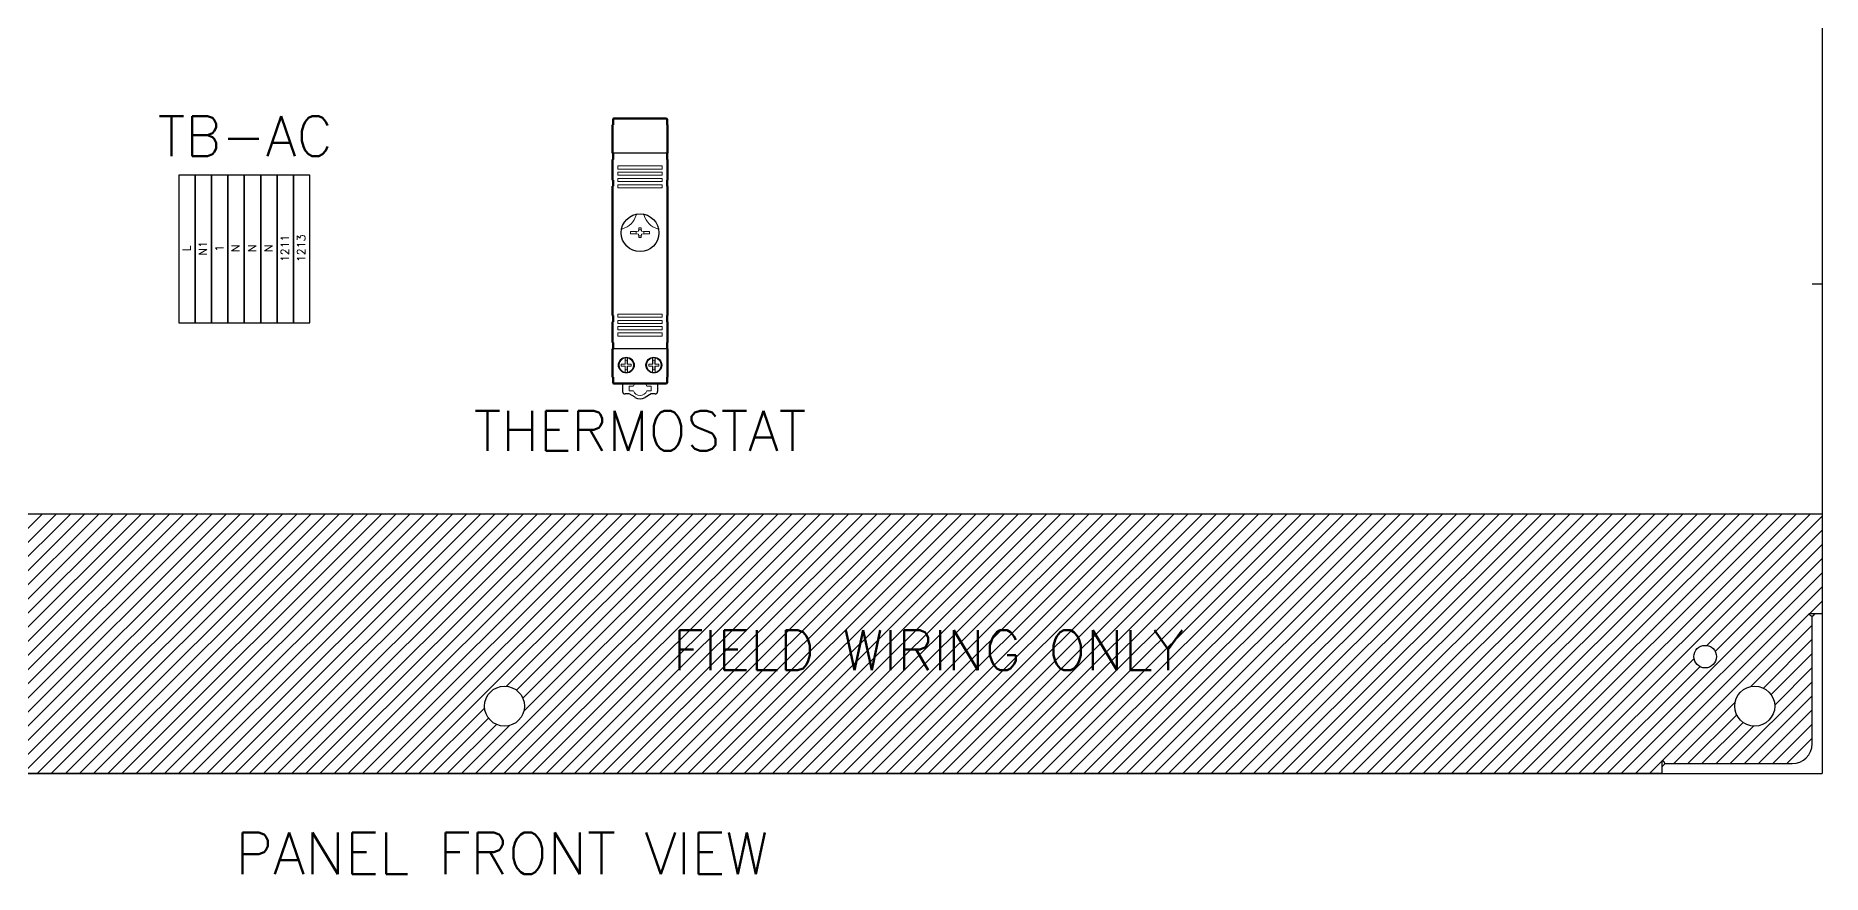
# Model space of a CAD drawing. Header units: inches. Extents: x -8 to 28.4, y -30 to 31.2.
# Drawn here: x 6.07 to 28.4, y -30 to -19.51 of the extents above; entities that cross this region are included whole.
import ezdxf
from ezdxf.enums import TextEntityAlignment as Align

# ---------------------------------------------------------------- set-up
doc = ezdxf.new("R2010")
doc.units = ezdxf.units.IN
doc.header["$MEASUREMENT"] = 0
doc.set_wipeout_variables(frame=1)
for name, color, linetype in [('DRAW', 7, 'Continuous'), ('PSYMS', 7, 'Continuous'), ('PTAG', 150, 'Continuous'), ('PWIRE', 84, 'Continuous')]:
    doc.layers.add(name, color=color, linetype=linetype)
doc.styles.get("Standard").update_dxf_attribs({"font": 'romans.shx'})
doc.styles.add('WD', font='romans.shx')

# ---------------------------------------------------------------- blocks, each defined once
blk = doc.blocks.new('SCE-60P36')
for p, q in [((32.937, 57.155), (32.937, 4.217)), ((32.812, 8.342), (32.937, 8.342)), ((32.851, 4.217), (32.772, 4.217)), ((32.812, 2.592), (32.812, 4.182)), ((32.937, 4.217), (32.851, 4.217)), ((30.937, 2.304), (30.937, 2.383)), ((30.937, 2.217), (30.937, 2.304)), ((30.955, 2.323), (30.961, 2.33)), ((30.973, 2.342), (32.562, 2.342)), ((30.937, 2.217), (2, 2.217))]:
    blk.add_line(p, q)
for points in [[(32.772, 4.217), (32.772, 4.215), (32.773, 4.214), (32.774, 4.212), (32.775, 4.21), (32.776, 4.209), (32.777, 4.207), (32.778, 4.206), (32.78, 4.204), (32.782, 4.203), (32.783, 4.201), (32.785, 4.2), (32.787, 4.199), (32.789, 4.197), (32.791, 4.196), (32.793, 4.195), (32.798, 4.192)], [(32.798, 4.192), (32.8, 4.19), (32.803, 4.189), (32.805, 4.188), (32.807, 4.186), (32.809, 4.185), (32.811, 4.183), (32.812, 4.182)], [(32.831, 4.2), (32.825, 4.194), (32.823, 4.192), (32.821, 4.19), (32.819, 4.188), (32.817, 4.186), (32.816, 4.185), (32.814, 4.183), (32.812, 4.182)], [(32.851, 4.217), (32.849, 4.216), (32.847, 4.214), (32.845, 4.212), (32.843, 4.211), (32.841, 4.209), (32.839, 4.208), (32.837, 4.206), (32.836, 4.205), (32.834, 4.203), (32.833, 4.202), (32.831, 4.2)], [(30.937, 2.383), (30.939, 2.382), (30.941, 2.382), (30.943, 2.381), (30.944, 2.38), (30.946, 2.379), (30.947, 2.378), (30.949, 2.376), (30.95, 2.375), (30.952, 2.373), (30.953, 2.371), (30.955, 2.37), (30.956, 2.368), (30.957, 2.366), (30.959, 2.364), (30.96, 2.361)], [(30.937, 2.304), (30.939, 2.306), (30.941, 2.308), (30.942, 2.31), (30.944, 2.312), (30.945, 2.314), (30.947, 2.315), (30.948, 2.317), (30.95, 2.319), (30.951, 2.32), (30.953, 2.322), (30.955, 2.323)], [(30.96, 2.361), (30.963, 2.357), (30.964, 2.354), (30.966, 2.352), (30.967, 2.35), (30.969, 2.348), (30.97, 2.346), (30.971, 2.344), (30.973, 2.342)], [(30.961, 2.33), (30.963, 2.332), (30.965, 2.334), (30.967, 2.336), (30.968, 2.337), (30.97, 2.339), (30.972, 2.341), (30.973, 2.342)]]:
    blk.add_lwpolyline(points)
for centre, radius in [((31.475, 3.68), 0.141), ((16.469, 3.061), 0.25), ((32.094, 3.061), 0.25)]:
    blk.add_circle(centre, radius)
blk.add_arc((32.562, 2.592), 0.25, 270, 0)
at = {"insert": (16.436, 1.483), "char_height": 0.52326, "width": 7.17386, "attachment_point": 2, "line_spacing_factor": 0.9}
blk.add_mtext('{\\Fromans|c0;PANEL FRONT VIEW}', dxfattribs=at)
blk = doc.blocks.new('7T.81.0.000.2403')
at = {"color": 7, "linetype": 'Continuous', "lineweight": 50}
for p, q in [((-0.345, 3.423), (-0.345, 3.068)), ((-0.337, 3.423), (-0.345, 3.423)), ((-0.337, 3.443), (-0.337, 3.494)), ((-0.337, 3.443), (-0.337, 3.423)), ((0.329, 3.502), (-0.329, 3.502)), ((0.337, 3.443), (0.337, 3.494)), ((0.337, 3.443), (0.337, 3.423)), ((0.337, 3.423), (0.345, 3.423)), ((0.345, 3.068), (0.345, 3.423)), ((-0.337, 3.068), (-0.345, 3.068)), ((-0.345, 2.99), (-0.345, 2.733)), ((-0.337, 2.99), (-0.345, 2.99)), ((-0.337, 3.068), (-0.337, 3.061)), ((-0.337, 3.009), (-0.337, 3.061)), ((-0.337, 2.99), (-0.337, 3.009)), ((0.337, 3.068), (0.345, 3.068)), ((0.337, 3.068), (0.337, 3.061)), ((0.337, 3.009), (0.337, 3.061)), ((0.337, 2.99), (0.337, 3.009)), ((0.337, 2.99), (0.345, 2.99)), ((0.345, 2.733), (0.345, 2.99)), ((-0.337, 2.733), (-0.345, 2.733)), ((-0.337, 2.726), (-0.337, 2.733)), ((-0.337, 2.694), (-0.337, 2.726)), ((-0.337, 2.655), (-0.337, 2.694)), ((0.337, 2.733), (0.337, 2.726)), ((0.337, 2.733), (0.345, 2.733)), ((0.337, 2.694), (0.337, 2.726)), ((0.337, 2.694), (0.337, 2.655)), ((-0.345, 2.655), (-0.345, 1.039)), ((-0.345, 2.655), (-0.337, 2.655)), ((0.345, 2.655), (0.337, 2.655)), ((0.345, 1.039), (0.345, 2.655)), ((-0.345, 1.039), (-0.337, 1.039)), ((-0.345, 0.96), (-0.345, 0.704)), ((-0.337, 0.96), (-0.345, 0.96)), ((-0.337, 0.999), (-0.337, 1.039)), ((-0.337, 0.999), (-0.337, 0.968)), ((-0.337, 0.968), (-0.337, 0.96)), ((0.345, 1.039), (0.337, 1.039)), ((0.337, 1.039), (0.337, 0.999)), ((0.337, 0.999), (0.337, 0.968)), ((0.337, 0.96), (0.337, 0.968)), ((0.337, 0.96), (0.345, 0.96)), ((0.345, 0.704), (0.345, 0.96)), ((-0.337, 0.704), (-0.345, 0.704)), ((-0.337, 0.704), (-0.337, 0.684)), ((-0.337, 0.684), (-0.337, 0.633)), ((0.337, 0.704), (0.337, 0.684)), ((0.337, 0.704), (0.345, 0.704)), ((0.337, 0.684), (0.337, 0.633)), ((-0.345, 0.625), (-0.345, 0.27)), ((-0.337, 0.625), (-0.345, 0.625)), ((-0.337, 0.633), (-0.337, 0.625)), ((0.337, 0.625), (0.337, 0.633)), ((0.337, 0.625), (0.345, 0.625)), ((0.345, 0.27), (0.345, 0.625)), ((-0.337, 0.27), (-0.345, 0.27)), ((-0.337, 0.27), (-0.337, 0.25)), ((-0.337, 0.25), (-0.337, 0.199)), ((0.337, 0.27), (0.337, 0.25)), ((0.337, 0.27), (0.345, 0.27)), ((0.337, 0.25), (0.337, 0.199)), ((0.329, 0.191), (-0.329, 0.191))]:
    blk.add_line(p, q, dxfattribs=at)
at = {"color": 7, "linetype": 'Continuous', "lineweight": 25}
for p, q in [((0.329, 3.068), (-0.329, 3.068)), ((0.329, 0.625), (-0.329, 0.625)), ((-0.219, 0.191), (-0.219, 0.091)), ((-0.138, 0.059), (-0.187, 0.059)), ((-0.063, 0.017), (-0.138, 0.059)), ((0.139, 0.059), (0.063, 0.016)), ((0.187, 0.059), (0.139, 0.059)), ((0.219, 0.191), (0.219, 0.091))]:
    blk.add_line(p, q, dxfattribs=at)
at = {"color": 7, "linetype": 'Continuous', "lineweight": 9}
for p, q in [((-0.084, 0.158), (-0.138, 0.158)), ((-0.138, 0.158), (-0.138, 0.099)), ((-0.138, 0.099), (-0.084, 0.099)), ((0.138, 0.158), (0.084, 0.158)), ((0.084, 0.099), (0.138, 0.099)), ((0.138, 0.099), (0.138, 0.158))]:
    blk.add_line(p, q, dxfattribs=at)
at = {"color": 7, "linetype": 'Continuous', "lineweight": 25}
for centre in [(-0.172, 0.42), (0.172, 0.42)]:
    blk.add_circle(centre, 0.0985, dxfattribs=at)
at = {"color": 7, "linetype": 'Continuous', "lineweight": 50}
for centre, start, end in [((-0.329, 3.494), 90, 180), ((0.329, 3.494), 0, 90), ((-0.329, 0.199), 180, 270), ((0.329, 0.199), 270, 0)]:
    blk.add_arc(centre, 0.00788, start, end, dxfattribs=at)
at = {"color": 7, "linetype": 'Continuous', "lineweight": 25}
for centre, radius, start, end in [((-0.329, 3.061), 0.00788, 90, 180), ((0.329, 3.061), 0.00788, 0, 90), ((-0.329, 0.633), 0.00788, 180, 270), ((0.329, 0.633), 0.00788, 270, 0), ((-0.187, 0.091), 0.0315, 180, 270), ((0, 0.128), 0.128, 240.3782, 299.2932), ((0.187, 0.091), 0.0315, 270, 0)]:
    blk.add_arc(centre, radius, start, end, dxfattribs=at)
at = {"color": 7, "linetype": 'Continuous', "lineweight": 9}
for start, end in [(134.6741, 160.5288), (199.4712, 340.5288), (19.4712, 45.3259)]:
    blk.add_arc((0, 0.128), 0.0887, start, end, dxfattribs=at)
at = {"layer": 'DRAW', "color": 7, "linetype": 'Continuous', "lineweight": 9}
for p, q in [((0.278, 2.911), (-0.278, 2.911)), ((-0.278, 2.911), (-0.278, 2.871)), ((0.278, 2.871), (0.278, 2.911)), ((-0.278, 2.871), (0.278, 2.871)), ((0.278, 2.832), (-0.278, 2.832)), ((-0.278, 2.832), (-0.278, 2.793)), ((-0.278, 2.793), (0.278, 2.793)), ((0.278, 2.753), (-0.278, 2.753)), ((-0.278, 2.753), (-0.278, 2.714)), ((-0.278, 2.714), (0.278, 2.714)), ((0.278, 2.793), (0.278, 2.832)), ((0.278, 2.714), (0.278, 2.753)), ((0.278, 2.674), (-0.278, 2.674)), ((-0.278, 2.674), (-0.278, 2.635)), ((-0.278, 2.635), (0.278, 2.635)), ((0.278, 2.635), (0.278, 2.674)), ((-0.118, 2.091), (-0.118, 2.059)), ((-0.118, 2.091), (-0.057, 2.091)), ((-0.118, 2.059), (-0.057, 2.059)), ((-0.019, 2.094), (-0.057, 2.091)), ((-0.057, 2.059), (-0.019, 2.056)), ((-0.047, 2.092), (-0.047, 2.059)), ((-0.038, 2.058), (-0.037, 2.058)), ((-0.019, 2.094), (-0.016, 2.134)), ((-0.019, 2.056), (-0.016, 2.016)), ((0.018, 2.113), (-0.018, 2.113)), ((0.018, 2.038), (-0.018, 2.038)), ((0.016, 2.134), (-0.016, 2.134)), ((0.016, 2.016), (-0.016, 2.016)), ((0.016, 2.134), (0.019, 2.094)), ((0.016, 2.016), (0.019, 2.056)), ((0.019, 2.094), (0.057, 2.091)), ((0.057, 2.059), (0.019, 2.056)), ((0.038, 2.058), (0.037, 2.058)), ((0.047, 2.059), (0.047, 2.092)), ((0.118, 2.091), (0.057, 2.091)), ((0.118, 2.059), (0.057, 2.059)), ((0.118, 2.059), (0.118, 2.091)), ((-0.278, 1.019), (-0.278, 1.058)), ((-0.278, 1.058), (0.278, 1.058)), ((0.278, 1.019), (-0.278, 1.019)), ((-0.278, 0.94), (-0.278, 0.979)), ((-0.278, 0.979), (0.278, 0.979)), ((0.278, 0.94), (-0.278, 0.94)), ((-0.278, 0.861), (-0.278, 0.901)), ((-0.278, 0.901), (0.278, 0.901)), ((0.278, 1.058), (0.278, 1.019)), ((0.278, 0.979), (0.278, 0.94)), ((0.278, 0.901), (0.278, 0.861)), ((0.278, 0.861), (-0.278, 0.861)), ((-0.278, 0.782), (-0.278, 0.822)), ((-0.278, 0.822), (0.278, 0.822)), ((0.278, 0.782), (-0.278, 0.782)), ((0.278, 0.822), (0.278, 0.782)), ((-0.188, 0.509), (-0.188, 0.497)), ((-0.188, 0.497), (-0.188, 0.432)), ((-0.161, 0.481), (-0.184, 0.481)), ((-0.184, 0.432), (-0.184, 0.481)), ((-0.161, 0.432), (-0.161, 0.481)), ((-0.157, 0.509), (-0.157, 0.497)), ((-0.157, 0.432), (-0.157, 0.497)), ((0.157, 0.509), (0.157, 0.497)), ((0.157, 0.497), (0.157, 0.432)), ((0.184, 0.481), (0.161, 0.481)), ((0.161, 0.432), (0.161, 0.481)), ((0.184, 0.432), (0.184, 0.481)), ((0.188, 0.509), (0.188, 0.497)), ((0.188, 0.432), (0.188, 0.497)), ((-0.234, 0.432), (-0.234, 0.408)), ((-0.188, 0.432), (-0.234, 0.432)), ((-0.234, 0.408), (-0.188, 0.408)), ((-0.184, 0.432), (-0.188, 0.432)), ((-0.188, 0.408), (-0.188, 0.343)), ((-0.184, 0.408), (-0.188, 0.408)), ((-0.188, 0.33), (-0.188, 0.343)), ((-0.184, 0.359), (-0.184, 0.408)), ((-0.184, 0.359), (-0.161, 0.359)), ((-0.157, 0.432), (-0.161, 0.432)), ((-0.161, 0.359), (-0.161, 0.408)), ((-0.157, 0.408), (-0.161, 0.408)), ((-0.111, 0.432), (-0.157, 0.432)), ((-0.157, 0.343), (-0.157, 0.408)), ((-0.157, 0.408), (-0.111, 0.408)), ((-0.157, 0.33), (-0.157, 0.343)), ((-0.111, 0.408), (-0.111, 0.432)), ((0.111, 0.432), (0.111, 0.408)), ((0.157, 0.432), (0.111, 0.432)), ((0.111, 0.408), (0.157, 0.408)), ((0.161, 0.432), (0.157, 0.432)), ((0.157, 0.408), (0.157, 0.343)), ((0.161, 0.408), (0.157, 0.408)), ((0.157, 0.33), (0.157, 0.343)), ((0.161, 0.359), (0.161, 0.408)), ((0.161, 0.359), (0.184, 0.359)), ((0.188, 0.432), (0.184, 0.432)), ((0.184, 0.359), (0.184, 0.408)), ((0.188, 0.408), (0.184, 0.408)), ((0.234, 0.432), (0.188, 0.432)), ((0.188, 0.343), (0.188, 0.408)), ((0.188, 0.408), (0.234, 0.408)), ((0.188, 0.33), (0.188, 0.343)), ((0.234, 0.408), (0.234, 0.432))]:
    blk.add_line(p, q, dxfattribs=at)
at = {"layer": 'DRAW', "color": 7, "linetype": 'Continuous', "lineweight": 25}
blk.add_circle((0, 2.075), 0.236, dxfattribs=at)
at = {"layer": 'DRAW', "color": 7, "linetype": 'Continuous', "lineweight": 9}
for centre, radius, start, end in [((-0.279, 2.354), 0.236, 284.4898, 345.5102), ((-0.031, 2.29), 0.0197, 98.1301, 165.5102), ((0.031, 2.29), 0.0197, 14.4898, 81.8699), ((0.279, 2.354), 0.236, 194.4898, 255.5102), ((-0.215, 2.106), 0.0197, 104.4898, 171.8699), ((0.215, 2.106), 0.0197, 8.1301, 75.5102), ((-0.172, 0.42), 0.0907, 100.0154, 259.9846), ((-0.172, 0.42), 0.0907, 79.9846, 100.0154), ((-0.172, 0.42), 0.0907, 0, 79.9846), ((0.172, 0.42), 0.0907, 100.0154, 259.9846), ((0.172, 0.42), 0.0907, 79.9846, 100.0154), ((0.172, 0.42), 0.0907, 0, 79.9846), ((-0.172, 0.42), 0.0907, 259.9846, 280.0154), ((-0.172, 0.42), 0.0907, 280.0154, 0), ((0.172, 0.42), 0.0907, 259.9846, 280.0154), ((0.172, 0.42), 0.0907, 280.0154, 0)]:
    blk.add_arc(centre, radius, start, end, dxfattribs=at)
blk = doc.blocks.new('UT2_5')
at = {"style": 'WD', "flags": 1}
for tag, height, p in [('INST', 0.125, (0, 0.384)), ('LOC', 0.125, (0, 0.207)), ('WDBLKNAM', 0.05, (0.022, -0.443)), ('CAT', 0.05, (0.022, -0.372)), ('ASSYCODE', 0.05, (0.022, -0.602)), ('FP', 0.05, (0.022, -0.515)), ('FPT', 0.05, (0.163, -0.515))]:
    blk.add_attdef(tag, text='', height=height, dxfattribs=at).set_placement(p, align=Align.CENTER)
blk.add_wipeout([(-0.923, 0), (0.923, 0), (0.923, -0.205), (-0.923, -0.205)])
blk.add_wipeout([(-0.923, 0), (0.923, 0), (0.923, -0.205), (-0.923, -0.205)])
blk.add_lwpolyline([(-0.923, -0.205), (0.923, -0.205), (0.923, 0), (-0.923, 0)], close=True)
for tag, height, p in [('P_TAGSTRIP', 0.125, (0, 0.031)), ('MFG', 0.05, (0.022, -0.3))]:
    blk.add_attdef(tag, text='', height=height, dxfattribs=at).set_placement(p, align=Align.CENTER)
at = {"style": 'WD', "width": 0.8}
blk.add_attdef('WIRENOL', text='', height=0.1, dxfattribs=at).set_placement((-0.959, -0.051), align=Align.MIDDLE_RIGHT)
at = {"style": 'WD', "flags": 1}
blk.add_attdef('TERMDESCL', text='', height=0.05, dxfattribs=at).set_placement((-0.957, -0.166), align=Align.MIDDLE_RIGHT)
at = {"style": 'WD'}
for tag in ['WIRENO', 'TERM']:
    blk.add_attdef(tag, text='', height=0.1, dxfattribs=at).set_placement((0.008, -0.097), align=Align.MIDDLE_CENTER)
at = {"style": 'WD', "flags": 1}
blk.add_attdef('TERMDESCR', text='', height=0.05, dxfattribs=at).set_placement((0.961, -0.166), align=Align.MIDDLE_LEFT)
at = {"style": 'WD', "width": 0.8}
blk.add_attdef('WIRENOR', text='', height=0.1, dxfattribs=at).set_placement((0.961, -0.051), align=Align.MIDDLE_LEFT)
blk = doc.blocks.new('HDIND233')
for p, q in [((0, 1.625), (22.6472, 1.625)), ((22.6472, 1.625), (22.6472, -1.625)), ((0, -1.625), (22.6472, -1.625))]:
    blk.add_line(p, q)

msp = doc.modelspace()

# ---------------------------------------------------------------- hatches: boundary and pattern name
at = {"layer": 'PSYMS'}
h = msp.add_hatch(dxfattribs=at)
h.set_pattern_fill('ANSI31', color=256)
h.paths.add_polyline_path([(25.146, -7.837), (-1.292, -7.837), (-1.292, -11.087), (14.857, -11.087), (14.857, -9.131), (15.607, -9.131), (15.607, -11.087), (16.037, -11.087), (16.037, -9.131), (16.787, -9.131), (16.787, -11.087), (17.217, -11.087), (17.217, -9.119), (17.967, -9.119), (17.967, -11.087), (18.397, -11.087), (18.397, -9.131), (19.147, -9.131), (19.147, -11.087), (19.577, -11.087), (19.577, -9.131), (20.327, -9.131), (20.327, -11.087), (20.757, -11.087), (20.757, -9.131), (21.507, -9.131), (21.507, -11.087), (21.937, -11.087), (21.937, -9.131), (22.687, -9.131), (22.687, -11.087), (23.117, -11.087), (23.117, -9.143), (23.867, -9.143), (23.867, -11.087), (25.146, -11.087)])
h.paths.add_polyline_path([(28.271, -26.776), (28.269, -26.774), (28.267, -26.773), (28.265, -26.771), (28.263, -26.77), (28.261, -26.768), (28.259, -26.767), (28.256, -26.765), (28.252, -26.763), (28.249, -26.761), (28.247, -26.76), (28.245, -26.759), (28.219, -26.74), (28.31, -26.74), (28.396, -26.74), (28.396, -25.49), (5.749, -25.49), (5.749, -28.74), (26.396, -28.74), (26.396, -28.654), (26.396, -28.574), (26.407, -28.579), (26.428, -28.611), (26.429, -28.612), (26.43, -28.614), (26.431, -28.615), (28.021, -28.615, 0.414214), (28.271, -28.365)])
h.paths.add_polyline_path([(27.074, -27.278, -1), (26.793, -27.278, -1)], flags=16)
h.paths.add_polyline_path([(27.802, -27.897, -1), (27.302, -27.897, -1)], flags=16)
h.paths.add_polyline_path([(12.177, -27.897, -1), (11.677, -27.897, -1)], flags=16)
h.paths.add_polyline_path([(6.17, -9.963), (13.634, -9.963), (13.634, -9.213), (6.17, -9.213)], flags=24)
h.paths.add_polyline_path([(13.905, -27.573), (21.369, -27.573), (21.369, -26.823), (13.905, -26.823)], flags=24)

# ---------------------------------------------------------------- block references
for name, p in [('SCE-60P36', (-4.542, -30.957)), ('HDIND233', (5.749, -27.115))]:
    msp.add_blockref(name, p, dxfattribs=at)
ref = msp.add_blockref('7T.81.0.000.2403', (13.621, -24.052), dxfattribs=at)
ref.add_attrib('P_TAG1', 'THERMOSTAT', dxfattribs={"layer": 'PTAG', "height": 0.5, "style": 'WD', "flags": 8}).set_placement((13.621, -24.453), align=Align.MIDDLE_CENTER)

# ---------------------------------------------------------------- texts
at = {"layer": 'PSYMS', "insert": (14.03, -26.948), "char_height": 0.5, "attachment_point": 1}
msp.add_mtext_dynamic_manual_height_columns('FIELD WIRING ONLY', width=9.92959, gutter_width=2.5, heights=[0], dxfattribs=at)

# ---------------------------------------------------------------- next in the draw order: block references
at = {"layer": 'PSYMS'}
ref = msp.add_blockref('UT2_5', (7.856, -22.18), dxfattribs=dict(at, rotation=90))
ref.add_attrib('WIRENO', 'L', dxfattribs={"layer": 'PWIRE', "height": 0.1, "rotation": 90, "style": 'WD'}).set_placement((7.953, -22.172), align=Align.MIDDLE_CENTER)
ref.add_attrib('P_TAGSTRIP', 'TB-AC', dxfattribs={"layer": 'PTAG', "height": 0.5, "style": 'WD'}).set_placement((8.686, -21.019), align=Align.CENTER)

# ---------------------------------------------------------------- next in the draw order: block references
ref = msp.add_blockref('UT2_5', (8.061, -22.18), dxfattribs=dict(at, rotation=90))
ref.add_attrib('WIRENO', 'N1', dxfattribs={"layer": 'PWIRE', "height": 0.1, "rotation": 90, "style": 'WD'}).set_placement((8.158, -22.172), align=Align.MIDDLE_CENTER)

# ---------------------------------------------------------------- next in the draw order: block references
ref = msp.add_blockref('UT2_5', (8.266, -22.18), dxfattribs=dict(at, rotation=90))
ref.add_attrib('WIRENO', '1', dxfattribs={"layer": 'PWIRE', "height": 0.1, "rotation": 90, "style": 'WD'}).set_placement((8.363, -22.172), align=Align.MIDDLE_CENTER)

# ---------------------------------------------------------------- next in the draw order: block references
ref = msp.add_blockref('UT2_5', (8.47, -22.18), dxfattribs=dict(at, rotation=90))
ref.add_attrib('WIRENO', 'N', dxfattribs={"layer": 'PWIRE', "height": 0.1, "rotation": 90, "style": 'WD'}).set_placement((8.567, -22.172), align=Align.MIDDLE_CENTER)

# ---------------------------------------------------------------- next in the draw order: block references
ref = msp.add_blockref('UT2_5', (8.675, -22.18), dxfattribs=dict(at, rotation=90))
ref.add_attrib('WIRENO', 'N', dxfattribs={"layer": 'PWIRE', "height": 0.1, "rotation": 90, "style": 'WD'}).set_placement((8.772, -22.172), align=Align.MIDDLE_CENTER)

# ---------------------------------------------------------------- next in the draw order: block references
ref = msp.add_blockref('UT2_5', (8.88, -22.18), dxfattribs=dict(at, rotation=90))
ref.add_attrib('WIRENO', 'N', dxfattribs={"layer": 'PWIRE', "height": 0.1, "rotation": 90, "style": 'WD'}).set_placement((8.977, -22.172), align=Align.MIDDLE_CENTER)

# ---------------------------------------------------------------- next in the draw order: block references
ref = msp.add_blockref('UT2_5', (9.084, -22.18), dxfattribs=dict(at, rotation=90))
ref.add_attrib('WIRENO', '1211', dxfattribs={"layer": 'PWIRE', "height": 0.1, "rotation": 90, "style": 'WD'}).set_placement((9.182, -22.172), align=Align.MIDDLE_CENTER)

# ---------------------------------------------------------------- next in the draw order: block references
ref = msp.add_blockref('UT2_5', (9.289, -22.18), dxfattribs=dict(at, rotation=90))
ref.add_attrib('WIRENO', '1213', dxfattribs={"layer": 'PWIRE', "height": 0.1, "rotation": 90, "style": 'WD'}).set_placement((9.386, -22.172), align=Align.MIDDLE_CENTER)

doc.saveas('drawing.dxf')
